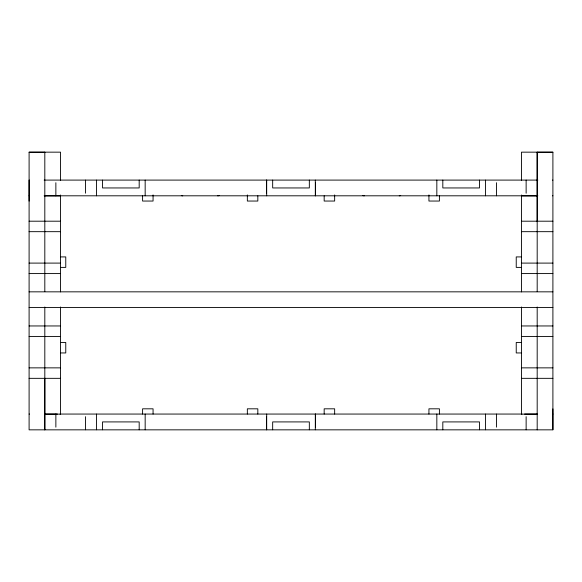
<?xml version="1.0" encoding="UTF-8"?>
<svg xmlns="http://www.w3.org/2000/svg" width="582" height="582" viewBox="0 0 582 582"><rect width="100%" height="100%" fill="white"/><g stroke="black" fill="none" stroke-linecap="round" stroke-linejoin="round"><path stroke-width="0.87" d="M29.1 201.117L29.1 180.093L29.478 180.093M44.814 429.843L44.814 378.336M537.186 221.196L537.186 152.229L552.9 152.229M552.9 429.771L552.9 408.891M29.1 152.229L44.814 152.229M44.152 180.093L537.848 180.093M552.522 180.093L552.9 180.093M29.1 195.807L29.478 195.807M44.152 195.807L537.848 195.807M552.522 195.807L552.9 195.807M44.814 195.879L60.528 195.879M521.472 195.879L537.186 195.879M29.1 221.196L60.528 221.196M521.472 221.196L552.9 221.196M29.1 231.672L60.528 231.672M521.472 231.672L552.9 231.672M60.528 256.917L65.766 256.917L65.766 267.393L60.397 267.393M521.472 256.917L516.234 256.917L516.234 267.393L521.603 267.393M29.1 263.1L60.528 263.1M521.472 263.1L552.9 263.1M29.1 273.576L60.528 273.576M521.472 273.576L552.9 273.576M29.1 291.837L552.9 291.837M29.1 307.551L552.9 307.551M29.1 325.956L60.528 325.956M521.472 325.956L552.9 325.956M29.1 336.432L60.528 336.432M521.472 336.432L552.9 336.432M60.397 342.471L65.766 342.471L65.766 352.947L60.528 352.947M521.603 342.471L516.234 342.471L516.234 352.947L521.472 352.947M29.1 367.86L60.528 367.86M521.472 367.86L552.9 367.86M29.1 378.336L60.528 378.336M521.472 378.336L552.9 378.336M29.1 414.057L29.478 414.057M44.814 414.057L57.414 414.057M60.062 414.057L521.938 414.057M524.586 414.057L537.186 414.057M552.522 414.057L552.9 414.057M44.814 414.129L60.528 414.129L60.528 306.969M537.186 414.129L521.472 414.129L521.472 306.969M537.186 152.157L537.186 291.64M537.186 306.99L537.186 429.843M526.135 180.093L526.135 193.188M526.135 416.676L526.135 429.771M521.472 180.347L521.472 152.157L552.9 152.157L552.9 429.843L29.1 429.843L29.1 152.157L60.528 152.157L60.528 180.347M521.472 194.985L521.472 291.909M496.511 182.712L496.511 195.807M496.511 414.057L496.511 427.152M485.461 180.093L485.461 195.807M485.461 414.057L485.461 429.771M479.481 180.093L479.481 187.95L442.815 187.95L442.815 180.093M479.481 429.771L479.481 421.914L442.815 421.914L442.815 429.771M439.41 195.807L439.41 201.045L428.934 201.045L428.934 194.934M439.41 414.057L439.41 408.819L428.934 408.819L428.934 414.057M436.835 180.093L436.835 195.807M436.835 414.057L436.835 429.771M334.65 194.934L334.65 201.045L324.174 201.045L324.174 195.807M334.65 414.057L334.65 408.819L324.174 408.819L324.174 414.057M315.531 182.712L315.531 195.807M315.531 414.057L315.531 427.152M315.313 180.093L315.313 195.807M315.313 414.057L315.313 429.771M309.333 180.093L309.333 187.95L272.667 187.95L272.667 180.093M309.333 429.771L309.333 421.914L272.667 421.914L272.667 429.771M266.687 180.093L266.687 195.807M266.687 414.057L266.687 429.771M266.469 180.093L266.469 193.188M266.469 416.676L266.469 429.771M257.826 195.807L257.826 201.045L247.35 201.045L247.35 194.934M257.826 414.057L257.826 408.819L247.35 408.819L247.35 414.057M153.066 194.934L153.066 201.045L142.59 201.045L142.59 195.807M153.066 414.057L153.066 408.819L142.59 408.819L142.59 414.057M145.165 180.093L145.165 195.807M145.165 414.057L145.165 429.771M139.185 180.093L139.185 187.95L102.519 187.95L102.519 180.093M139.185 429.771L139.185 421.914L102.519 421.914L102.519 429.771M96.539 180.093L96.539 195.807M96.539 414.057L96.539 429.771M85.489 180.093L85.489 193.188M85.489 416.676L85.489 429.771M60.528 194.985L60.528 291.909M55.865 182.712L55.865 195.807M55.865 414.057L55.865 427.152M44.814 152.157L44.814 291.64M44.814 306.99L44.814 429.771M182.748 195.807A3.929 3.929 0 0 1 181.3 195.53M219.116 195.53A3.929 3.929 0 0 1 217.668 195.807M400.7 195.53A3.929 3.929 0 0 1 399.252 195.807M364.332 195.807A3.929 3.929 0 0 1 362.884 195.53"/></g></svg>
